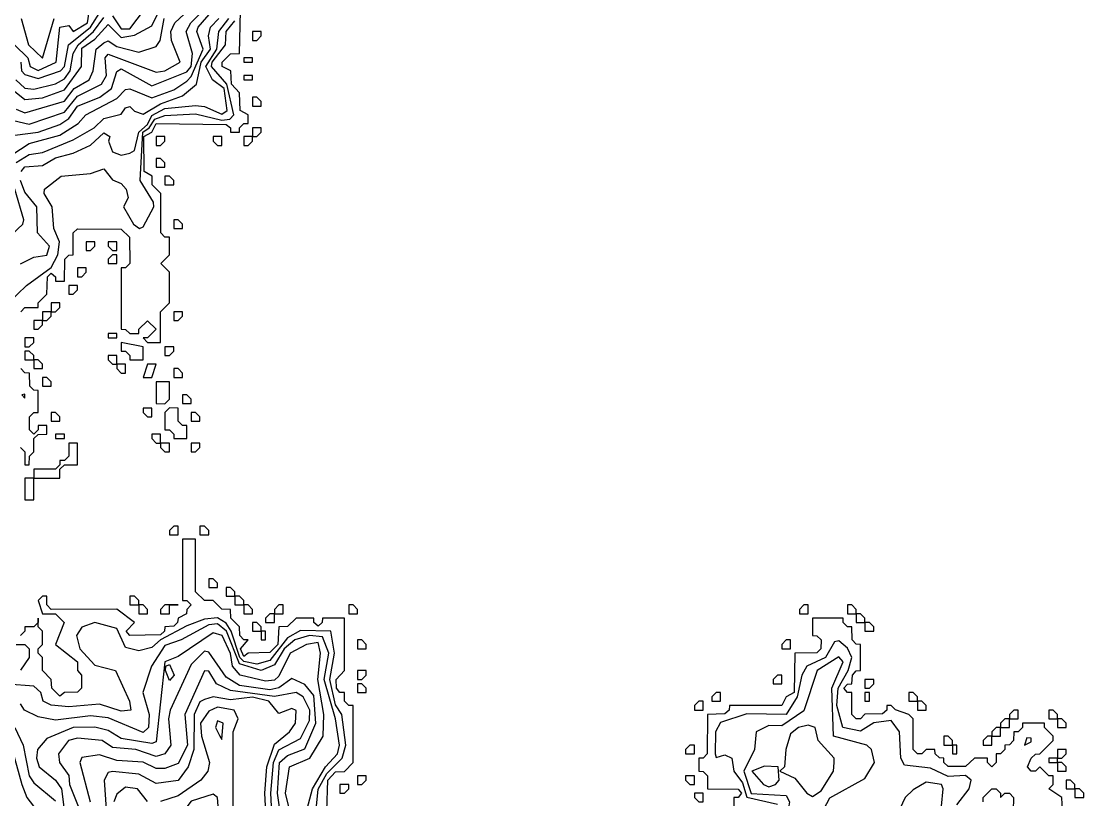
# Model space of a CAD drawing. Header units: metres. Extents: x 310028 to 360472, y 4137098 to 4159193.
# Drawn here: x 317830 to 321472, y 4144065 to 4146733 of the extents above; entities that cross this region are included whole.
import ezdxf

# ---------------------------------------------------------------- set-up
doc = ezdxf.new("R2010")
doc.units = ezdxf.units.M
for name, color, linetype in [('COAST', 5, 'Continuous'), ('CONTOUR', 254, 'Continuous'), ('CONTOUR_INDEX', 33, 'Continuous')]:
    doc.layers.add(name, color=color, linetype=linetype)

msp = doc.modelspace()

# ---------------------------------------------------------------- linework, layer by layer
at = {"layer": 'COAST'}
for points in [[(317828, 4145737.5), (317842.5, 4145752.1), (317887.5, 4145752.5), (317887.6, 4145767.5), (317917.6, 4145797.5), (317919.4, 4145857.5), (317932.5, 4145870), (317947, 4145857.5), (317947.5, 4145842.5), (317977.5, 4145842.5), (317979, 4145917.5), (317992.5, 4145931.8), (318007.6, 4145932.5), (318008.2, 4146007.5), (318022.5, 4146021.6), (318172.5, 4146020.7), (318201.1, 4145992.5), (318202.4, 4145902.5), (318187.5, 4145887.6), (318172.5, 4145887.5), (318172.4, 4145677.5), (318187.5, 4145677.1), (318202.5, 4145662.5), (318232.5, 4145662.4), (318232.9, 4145677.5), (318262.5, 4145706.1), (318292.4, 4145677.5), (318262.5, 4145647.6), (318247.5, 4145647.5), (318262.5, 4145632.5), (318307.5, 4145632.5), (318307.6, 4145737.5), (318337.6, 4145767.5), (318337.7, 4145782.5), (318337.6, 4145872.5), (318308.6, 4145902.5), (318337.5, 4145932.5), (318337.5, 4145992.5), (318322.5, 4145992.6), (318308, 4146007.5), (318308.1, 4146142.5), (318278.6, 4146172.5), (318278.1, 4146202.5), (318250.8, 4146217.5), (318250.1, 4146337.5), (318277.8, 4146352.5), (318292.5, 4146382), (318532.5, 4146379.7), (318546.7, 4146367.5), (318547.5, 4146352.3), (318562.5, 4146352.3), (318577.5, 4146352.5), (318577.6, 4146367.5), (318592.5, 4146382.2), (318607.6, 4146382.5), (318607.9, 4146412.5), (318579.9, 4146427.5), (318577.6, 4146487.5), (318550.1, 4146517.5), (318547.8, 4146562.5), (318518.3, 4146577.5), (318518.3, 4146592.5), (318547.5, 4146621.3), (318577.5, 4146622.5), (318582.1, 4146817.5)], [(318622.5, 4146682.5), (318622.5, 4146667.5), (318637.5, 4146667.5), (318652.5, 4146682.5), (318652.5, 4146697.5), (318622.5, 4146697.5), (318622.5, 4146682.5)], [(318592.5, 4146592.5), (318622.5, 4146592.5), (318622.5, 4146607.5), (318592.5, 4146607.5), (318592.5, 4146592.5)], [(318592.5, 4146532.5), (318622.5, 4146532.5), (318622.5, 4146547.5), (318592.5, 4146547.5), (318592.5, 4146532.5)], [(318622.5, 4146442.5), (318652.5, 4146442.5), (318652.5, 4146457.5), (318637.5, 4146472.5), (318622.5, 4146472.5), (318622.5, 4146442.5)], [(318622.5, 4146352.5), (318622.5, 4146337.5), (318637.5, 4146337.5), (318652.5, 4146352.5), (318652.5, 4146367.5), (318622.5, 4146367.5), (318622.5, 4146352.5)], [(318292.5, 4146322.5), (318292.5, 4146307.5), (318307.5, 4146307.5), (318322.5, 4146322.5), (318322.5, 4146337.5), (318292.5, 4146337.6), (318292.5, 4146322.5)], [(318487.5, 4146322.5), (318502.5, 4146307.5), (318517.5, 4146307.5), (318517.5, 4146337.5), (318487.5, 4146337.5), (318487.5, 4146322.5)], [(318592.5, 4146322.5), (318592.5, 4146307.5), (318607.5, 4146307.5), (318622.5, 4146322.5), (318622.5, 4146337.5), (318592.5, 4146337.5), (318592.5, 4146322.5)], [(318292.5, 4146232.5), (318322.5, 4146232.5), (318322.5, 4146247.5), (318307.5, 4146262.5), (318292.5, 4146262.5), (318292.5, 4146232.5)], [(318322.5, 4146172.5), (318352.5, 4146172.5), (318352.5, 4146187.5), (318337.5, 4146202.5), (318322.5, 4146202.5), (318322.5, 4146172.5)], [(318352.5, 4146022.5), (318382.5, 4146022.5), (318382.5, 4146037.5), (318367.5, 4146052.5), (318352.5, 4146052.5), (318352.5, 4146022.5)], [(318052.5, 4145962.5), (318052.5, 4145947.5), (318067.5, 4145947.5), (318082.5, 4145962.5), (318082.5, 4145977.5), (318052.5, 4145977.5), (318052.5, 4145962.5)], [(318127.5, 4145962.5), (318142.5, 4145947.5), (318157.5, 4145947.5), (318157.5, 4145977.5), (318127.5, 4145977.5), (318127.5, 4145962.5)], [(318127.5, 4145902.5), (318157.5, 4145902.5), (318157.5, 4145932.5), (318142.5, 4145932.5), (318127.5, 4145917.5), (318127.5, 4145902.5)], [(318022.5, 4145872.5), (318022.5, 4145857.5), (318037.5, 4145857.5), (318052.5, 4145872.5), (318052.5, 4145887.5), (318022.5, 4145887.5), (318022.5, 4145872.5)], [(317992.5, 4145812.5), (317992.5, 4145797.5), (318007.5, 4145797.5), (318022.5, 4145812.5), (318022.5, 4145827.5), (317992.5, 4145827.5), (317992.5, 4145812.5)], [(317932.5, 4145752.5), (317932.5, 4145737.5), (317947.5, 4145737.5), (317962.5, 4145752.5), (317962.5, 4145767.5), (317932.5, 4145767.5), (317932.5, 4145752.5)], [(317902.5, 4145722.5), (317902.5, 4145707.5), (317917.5, 4145707.5), (317932.5, 4145722.5), (317932.5, 4145737.5), (317902.5, 4145737.5), (317902.5, 4145722.5)], [(318352.5, 4145722.5), (318352.5, 4145707.5), (318367.5, 4145707.5), (318382.5, 4145722.5), (318382.5, 4145737.5), (318352.5, 4145737.5), (318352.5, 4145722.5)], [(317872.5, 4145692.5), (317872.5, 4145677.5), (317887.5, 4145677.5), (317902.5, 4145692.5), (317902.5, 4145707.5), (317872.5, 4145707.5), (317872.5, 4145692.5)], [(318127.5, 4145647.5), (318157.5, 4145647.5), (318157.5, 4145662.5), (318127.5, 4145662.5), (318127.5, 4145647.5)], [(317842.5, 4145632.5), (317842.5, 4145617.5), (317857.5, 4145617.5), (317872.5, 4145632.5), (317872.5, 4145647.5), (317842.5, 4145647.5), (317842.5, 4145632.5)], [(318202.5, 4145572.5), (318247.5, 4145572.5), (318247.5, 4145617.5), (318172.5, 4145632.5), (318172.5, 4145602.5), (318187.5, 4145602.5), (318202.4, 4145587.5), (318202.5, 4145572.5)], [(317842.5, 4145572.5), (317872.5, 4145572.5), (317872.5, 4145587.5), (317857.5, 4145602.5), (317842.5, 4145602.5), (317842.5, 4145572.5)], [(318127.5, 4145572.5), (318142.5, 4145557.5), (318157.5, 4145557.5), (318157.5, 4145587.5), (318127.5, 4145587.5), (318127.5, 4145572.5)], [(318322.5, 4145602.5), (318322.5, 4145587.5), (318337.5, 4145587.5), (318352.5, 4145602.5), (318352.5, 4145617.5), (318322.5, 4145617.5), (318322.5, 4145602.5)], [(317872.5, 4145542.5), (317902.5, 4145542.5), (317902.5, 4145557.5), (317887.5, 4145572.5), (317872.5, 4145572.5), (317872.5, 4145542.5)], [(318157.5, 4145542.5), (318172.5, 4145527.5), (318187.5, 4145527.5), (318187.5, 4145557.5), (318157.5, 4145557.5), (318157.5, 4145542.5)], [(318247.5, 4145512.5), (318277.5, 4145512.5), (318292.5, 4145557.5), (318262.5, 4145557.5), (318247.5, 4145512.5)], [(317827.5, 4145272.4), (317842.5, 4145257.5), (317842.5, 4145212.5), (317857.5, 4145212.5), (317857.7, 4145242.5), (317872.6, 4145257.5), (317872.9, 4145302.5), (317887.5, 4145317.3), (317917.5, 4145317.5), (317917.5, 4145347.5), (317887.5, 4145347.5), (317887.3, 4145332.5), (317872.5, 4145317.6), (317857.8, 4145332.5), (317857.8, 4145377.5), (317872.5, 4145391.6), (317887.7, 4145392.5), (317887.6, 4145467.5), (317872.5, 4145468.1), (317858.8, 4145482.5), (317857.7, 4145527.5), (317842.5, 4145528.5), (317827.9, 4145542.5)], [(317902.5, 4145482.5), (317932.5, 4145482.5), (317932.5, 4145497.5), (317917.5, 4145512.5), (317902.5, 4145512.5), (317902.5, 4145482.5)], [(318352.5, 4145512.5), (318382.5, 4145512.5), (318382.5, 4145527.5), (318367.5, 4145542.5), (318352.5, 4145542.5), (318352.5, 4145512.5)], [(318292.5, 4145422.5), (318322.5, 4145422.4), (318337.6, 4145437.5), (318337.5, 4145497.5), (318292.5, 4145497.5), (318292.5, 4145422.5)], [(318382.5, 4145422.5), (318412.5, 4145422.5), (318412.5, 4145437.5), (318397.5, 4145452.5), (318382.5, 4145452.5), (318382.5, 4145422.5)], [(318247.5, 4145392.5), (318262.5, 4145377.5), (318277.5, 4145377.5), (318277.5, 4145407.5), (318247.5, 4145407.5), (318247.5, 4145392.5)], [(318352.5, 4145302.5), (318397.5, 4145302.5), (318397.5, 4145347.5), (318382.5, 4145347.6), (318367.6, 4145362.5), (318367.5, 4145407.5), (318337.5, 4145407.6), (318322.4, 4145392.5), (318322.5, 4145332.5), (318337.5, 4145332.5), (318352.4, 4145317.5), (318352.5, 4145302.5)], [(317932.5, 4145362.5), (317962.5, 4145362.5), (317962.5, 4145377.5), (317947.5, 4145392.5), (317932.5, 4145392.5), (317932.5, 4145362.5)], [(318412.5, 4145362.5), (318442.5, 4145362.5), (318442.5, 4145377.5), (318427.5, 4145392.5), (318412.5, 4145392.5), (318412.5, 4145362.5)], [(317947.5, 4145302.5), (317977.5, 4145302.5), (317977.5, 4145317.5), (317947.5, 4145317.5), (317947.5, 4145302.5)], [(318277.5, 4145302.5), (318292.5, 4145287.5), (318307.5, 4145287.5), (318307.5, 4145317.5), (318277.5, 4145317.5), (318277.5, 4145302.5)], [(317872.5, 4145182.5), (317872.5, 4145167.5), (317962.5, 4145167.5), (317962.5, 4145197.5), (317977.5, 4145212.5), (318022.5, 4145212.5), (318022.5, 4145287.5), (317992.5, 4145287.5), (317992.5, 4145242.5), (317977.5, 4145227.5), (317962.5, 4145227.5), (317962.5, 4145212.5), (317947.5, 4145197.5), (317872.5, 4145197.5), (317872.5, 4145182.5)], [(318307.5, 4145272.5), (318322.5, 4145257.5), (318337.5, 4145257.5), (318337.5, 4145287.5), (318307.5, 4145287.5), (318307.5, 4145272.5)], [(318412.5, 4145272.5), (318412.5, 4145257.5), (318427.5, 4145257.5), (318442.5, 4145272.5), (318442.5, 4145287.5), (318412.5, 4145287.5), (318412.5, 4145272.5)], [(317842.5, 4145092.5), (317872.5, 4145092.5), (317872.5, 4145167.5), (317842.5, 4145167.5), (317842.5, 4145092.5)], [(318337.5, 4144972.5), (318367.5, 4144972.5), (318367.5, 4145002.5), (318352.5, 4145002.5), (318337.5, 4144987.5), (318337.5, 4144972.5)], [(318442.5, 4144972.5), (318472.5, 4144972.5), (318472.5, 4144987.5), (318457.5, 4145002.5), (318442.5, 4145002.5), (318442.5, 4144972.5)], [(318877.8, 4144027.5), (318880.7, 4144132.5), (318907.5, 4144160.2), (318937.5, 4144162.3), (318967.6, 4144192.5), (318967.6, 4144387.5), (318952.5, 4144388.1), (318938.1, 4144402.5), (318937.5, 4144432.5), (318922.5, 4144433), (318910.4, 4144447.5), (318909.3, 4144477.5), (318937.6, 4144507.5), (318937.5, 4144687.5), (318862.5, 4144687.5), (318862, 4144672.5), (318847.5, 4144660.4), (318832.8, 4144672.5), (318832.5, 4144687.5), (318772.5, 4144687.6), (318742.5, 4144658.4), (318712.4, 4144657.5), (318709.5, 4144597.5), (318682.5, 4144569.4), (318607.5, 4144567.5), (318592.5, 4144555.4), (318581.2, 4144582.5), (318607.6, 4144612.5), (318592.5, 4144613.1), (318579.4, 4144627.5), (318577.8, 4144657.5), (318548.6, 4144687.5), (318547.5, 4144717.5), (318517.5, 4144718.2), (318487.5, 4144747.6), (318457.5, 4144748), (318427.6, 4144777.5), (318427.5, 4144957.5), (318382.5, 4144957.5), (318382.5, 4144747.5), (318397.5, 4144747.4), (318412.2, 4144732.5), (318397.4, 4144717.5), (318396.6, 4144702.5), (318367.3, 4144687.5), (318365.9, 4144672.5), (318352.5, 4144659.7), (318322.5, 4144657.6), (318321.4, 4144642.5), (318307.5, 4144630.1), (318202.5, 4144628), (318189.7, 4144642.5), (318217.5, 4144672.5), (318157.5, 4144717.6), (317932.5, 4144717.5), (317917.5, 4144732.5), (317917.5, 4144762.5), (317902.5, 4144762.5), (317887.5, 4144747.5), (317902.5, 4144702.5), (317947.5, 4144702.3), (317977.2, 4144672.5), (317947.5, 4144597.5), (318022.4, 4144537.5), (318022.1, 4144507.5), (318036.1, 4144492.5), (318036.6, 4144447.5), (318022.5, 4144433.8), (317977.5, 4144432.5), (317962.5, 4144419.7), (317934.9, 4144447.5), (317932.8, 4144477.5), (317903.1, 4144507.5), (317902.8, 4144552.5), (317887.6, 4144567.5), (317887.6, 4144582.5), (317902.6, 4144597.5), (317902.8, 4144642.5), (317887.7, 4144657.5), (317887.5, 4144687.5), (317887.5, 4144672.5), (317872.5, 4144657.6), (317842.5, 4144657.5), (317842.5, 4144642.5), (317827.5, 4144627.6)], [(318472.5, 4144792.5), (318502.5, 4144792.5), (318502.5, 4144807.5), (318487.5, 4144822.5), (318472.5, 4144822.5), (318472.5, 4144792.5)], [(318532.5, 4144762.5), (318562.5, 4144762.5), (318562.5, 4144777.5), (318547.5, 4144792.5), (318532.5, 4144792.5), (318532.5, 4144762.5)], [(318202.5, 4144732.5), (318232.5, 4144732.5), (318232.5, 4144747.5), (318217.5, 4144762.5), (318202.5, 4144762.5), (318202.5, 4144732.5)], [(318562.5, 4144732.5), (318592.5, 4144732.5), (318592.5, 4144747.5), (318577.5, 4144762.5), (318562.5, 4144762.5), (318562.5, 4144732.5)], [(318232.5, 4144702.5), (318262.5, 4144702.5), (318262.5, 4144717.5), (318247.5, 4144732.5), (318232.5, 4144732.5), (318232.5, 4144702.5)], [(318307.5, 4144702.5), (318337.5, 4144702.5), (318337.5, 4144732.5), (318322.5, 4144732.5), (318307.5, 4144717.5), (318307.5, 4144702.5)], [(318337.5, 4144732.5), (318367.5, 4144732.5), (318337.5, 4144732.5)], [(318592.5, 4144702.5), (318622.5, 4144702.5), (318622.5, 4144717.5), (318607.5, 4144732.5), (318592.5, 4144732.5), (318592.5, 4144702.5)], [(318697.5, 4144702.5), (318727.5, 4144702.5), (318727.5, 4144732.5), (318712.5, 4144732.5), (318697.5, 4144717.5), (318697.5, 4144702.5)], [(318952.5, 4144702.5), (318982.5, 4144702.5), (318982.5, 4144717.5), (318967.5, 4144732.5), (318952.5, 4144732.5), (318952.5, 4144702.5)], [(320497.5, 4144702.5), (320527.5, 4144702.5), (320527.5, 4144732.5), (320512.5, 4144732.5), (320497.5, 4144717.5), (320497.5, 4144702.5)], [(320662.5, 4144702.5), (320692.5, 4144702.5), (320692.5, 4144717.5), (320677.5, 4144732.5), (320662.5, 4144732.5), (320662.5, 4144702.5)], [(318667.5, 4144672.5), (318697.5, 4144672.5), (318697.5, 4144702.5), (318682.5, 4144702.5), (318667.5, 4144687.5), (318667.5, 4144672.5)], [(321400, 4144027.5), (321397.6, 4144072.5), (321352.7, 4144102.5), (321367.5, 4144117.5), (321367.5, 4144147.5), (321352.5, 4144147.5), (321322.5, 4144177.5), (321307.5, 4144162.7), (321292.5, 4144162.8), (321279.2, 4144177.5), (321292.5, 4144207.5), (321307.5, 4144221.7), (321322.5, 4144222.4), (321367.6, 4144267.5), (321367.6, 4144282.5), (321337.7, 4144312.5), (321337.5, 4144327.5), (321262.5, 4144327.6), (321262.1, 4144312.5), (321247.5, 4144297.8), (321232.5, 4144297.5), (321231.1, 4144267.5), (321217.5, 4144253.4), (321202.3, 4144252.5), (321201.9, 4144237.5), (321187.5, 4144222.7), (321172.5, 4144222.5), (321172.5, 4144192.5), (321157.5, 4144178), (321142.7, 4144192.5), (321142.5, 4144207.5), (321097.5, 4144207.6), (321067.5, 4144179.2), (321007.5, 4144178.7), (320992.9, 4144192.5), (320992.5, 4144207.5), (320977.5, 4144208.1), (320962.7, 4144222.5), (320962.5, 4144237.5), (320932.5, 4144237.5), (320917.5, 4144222.6), (320902.5, 4144222.6), (320887.6, 4144237.5), (320887.5, 4144342.5), (320872.5, 4144357.5), (320827.5, 4144372.7), (320812.5, 4144387.5), (320797.5, 4144387.5), (320797.3, 4144372.5), (320782.5, 4144359.8), (320722.5, 4144357.8), (320707.5, 4144342.8), (320692.5, 4144342.6), (320677.8, 4144357.5), (320677.6, 4144432.5), (320662.5, 4144433.1), (320650.1, 4144447.5), (320662.5, 4144461.4), (320677.7, 4144462.5), (320679.4, 4144492.5), (320692.5, 4144507.1), (320707.5, 4144507.5), (320707.5, 4144597.5), (320692.5, 4144597.8), (320678.6, 4144612.5), (320677.5, 4144657.5), (320662.5, 4144657.6), (320647.6, 4144672.5), (320647.5, 4144687.5), (320542.5, 4144687.5), (320542.5, 4144627.5), (320557.5, 4144627.3), (320572, 4144612.5), (320571.5, 4144582.5), (320557.5, 4144568.8), (320482.5, 4144567.5), (320479.5, 4144432.5), (320452.2, 4144417.5), (320437.5, 4144387.6), (320257.5, 4144387.7), (320256.7, 4144372.5), (320242.5, 4144359.8), (320182.5, 4144357.6), (320180.9, 4144222.5), (320167.5, 4144207.8), (320152.5, 4144207.5), (320152.4, 4144162.5), (320167.5, 4144162), (320182, 4144147.5), (320182.5, 4144102.4), (320287.5, 4144101.7), (320298.8, 4144087.5), (320287.5, 4144073.1), (320272.5, 4144072.5), (320272.5, 4144042.5)], [(320692.5, 4144672.5), (320722.5, 4144672.5), (320722.5, 4144687.5), (320707.5, 4144702.5), (320692.5, 4144702.5), (320692.5, 4144672.5)], [(318622.5, 4144642.5), (318652.5, 4144642.5), (318652.5, 4144657.5), (318637.5, 4144672.5), (318622.5, 4144672.5), (318622.5, 4144642.5)], [(318652.5, 4144612.5), (318667.5, 4144612.5), (318667.5, 4144642.5), (318652.5, 4144642.5), (318652.5, 4144612.5)], [(320722.5, 4144642.5), (320752.5, 4144642.5), (320752.5, 4144657.5), (320737.5, 4144672.5), (320722.5, 4144672.5), (320722.5, 4144642.5)], [(318982.5, 4144582.5), (319012.5, 4144582.5), (319012.5, 4144597.5), (318997.5, 4144612.5), (318982.5, 4144612.5), (318982.5, 4144582.5)], [(320437.5, 4144582.5), (320467.5, 4144582.5), (320467.5, 4144612.5), (320452.5, 4144612.5), (320437.5, 4144597.5), (320437.5, 4144582.5)], [(317812.5, 4144597.5), (317842.5, 4144597.3), (317857.1, 4144582.5), (317857.2, 4144552.5), (317827.5, 4144508.7)], [(318982.5, 4144492.5), (318982.5, 4144477.5), (318997.5, 4144477.5), (319012.5, 4144492.5), (319012.5, 4144507.5), (318982.5, 4144507.5), (318982.5, 4144492.5)], [(320407.5, 4144462.5), (320437.5, 4144462.5), (320437.5, 4144492.5), (320422.5, 4144492.5), (320407.5, 4144477.5), (320407.5, 4144462.5)], [(318982.5, 4144432.5), (319012.5, 4144432.5), (319012.5, 4144447.5), (318997.5, 4144462.5), (318982.5, 4144462.5), (318982.5, 4144432.5)], [(320722.5, 4144462.5), (320722.5, 4144447.5), (320737.5, 4144447.5), (320752.5, 4144462.5), (320752.5, 4144477.5), (320722.5, 4144477.5), (320722.5, 4144462.5)], [(320197.5, 4144402.5), (320227.5, 4144402.5), (320227.5, 4144432.5), (320212.5, 4144432.5), (320197.5, 4144417.5), (320197.5, 4144402.5)], [(320722.5, 4144402.5), (320737.5, 4144402.5), (320737.5, 4144432.5), (320722.5, 4144432.5), (320722.5, 4144402.5)], [(320872.5, 4144402.5), (320902.5, 4144402.5), (320902.5, 4144417.5), (320887.5, 4144432.5), (320872.5, 4144432.5), (320872.5, 4144402.5)], [(320137.5, 4144372.5), (320167.5, 4144372.5), (320167.5, 4144402.5), (320152.5, 4144402.5), (320137.5, 4144387.5), (320137.5, 4144372.5)], [(320902.5, 4144372.5), (320932.5, 4144372.5), (320932.5, 4144387.5), (320917.5, 4144402.5), (320902.5, 4144402.5), (320902.5, 4144372.5)], [(321217.5, 4144342.5), (321247.5, 4144342.5), (321247.5, 4144372.5), (321232.5, 4144372.5), (321217.5, 4144357.5), (321217.5, 4144342.5)], [(321352.5, 4144342.5), (321382.5, 4144342.5), (321382.5, 4144357.5), (321367.5, 4144372.5), (321352.5, 4144372.5), (321352.5, 4144342.5)], [(321157.5, 4144282.5), (321187.5, 4144282.5), (321187.5, 4144312.5), (321172.5, 4144312.5), (321157.5, 4144297.5), (321157.5, 4144282.5)], [(321187.5, 4144312.5), (321217.5, 4144312.5), (321217.5, 4144342.5), (321202.5, 4144342.5), (321187.5, 4144327.5), (321187.5, 4144312.5)], [(321382.5, 4144312.5), (321412.5, 4144312.5), (321412.5, 4144327.5), (321397.5, 4144342.5), (321382.5, 4144342.5), (321382.5, 4144312.5)], [(320992.5, 4144252.5), (321022.5, 4144252.5), (321022.5, 4144267.5), (321007.5, 4144282.5), (320992.5, 4144282.5), (320992.5, 4144252.5)], [(321127.5, 4144252.5), (321157.5, 4144252.5), (321157.5, 4144282.5), (321142.5, 4144282.5), (321127.5, 4144267.5), (321127.5, 4144252.5)], [(320107.5, 4144222.5), (320137.5, 4144222.5), (320137.5, 4144252.5), (320122.5, 4144252.5), (320107.5, 4144237.5), (320107.5, 4144222.5)], [(321022.5, 4144222.5), (321037.5, 4144222.5), (321037.5, 4144252.5), (321022.5, 4144252.5), (321022.5, 4144222.5)], [(321382.5, 4144222.5), (321382.5, 4144207.5), (321397.5, 4144207.5), (321412.5, 4144222.5), (321412.5, 4144237.5), (321382.5, 4144237.5), (321382.5, 4144222.5)], [(321352.5, 4144192.5), (321382.5, 4144192.5), (321382.5, 4144207.5), (321352.5, 4144207.5), (321352.5, 4144192.5)], [(321382.5, 4144162.5), (321412.5, 4144162.5), (321412.5, 4144177.5), (321397.5, 4144192.5), (321382.5, 4144192.5), (321382.5, 4144162.5)], [(318982.5, 4144132.5), (318982.5, 4144117.5), (318997.5, 4144117.5), (319012.5, 4144132.5), (319012.5, 4144147.5), (318982.5, 4144147.5), (318982.5, 4144132.5)], [(320107.5, 4144132.5), (320122.5, 4144117.5), (320137.5, 4144117.5), (320137.5, 4144147.5), (320107.5, 4144147.5), (320107.5, 4144132.5)], [(321412.5, 4144102.5), (321442.5, 4144102.5), (321442.5, 4144117.5), (321427.5, 4144132.5), (321412.5, 4144132.5), (321412.5, 4144102.5)], [(318922.5, 4144102.5), (318922.5, 4144087.5), (318937.5, 4144087.5), (318952.5, 4144102.5), (318952.5, 4144117.5), (318922.5, 4144117.5), (318922.5, 4144102.5)], [(321127.5, 4144057.5), (321128, 4144072.5), (321157.5, 4144102.3), (321172.5, 4144102.4), (321187.5, 4144087.5), (321187.5, 4144072.5), (321202.5, 4144087.3), (321217.5, 4144087.2), (321231.7, 4144072.5), (321230.9, 4144027.5)], [(321442.5, 4144072.5), (321472.5, 4144072.5), (321472.5, 4144087.5), (321457.5, 4144102.5), (321442.5, 4144102.5), (321442.5, 4144072.5)], [(320137.5, 4144072.5), (320152.5, 4144057.5), (320167.5, 4144057.5), (320167.5, 4144087.5), (320137.5, 4144087.5), (320137.5, 4144072.5)]]:
    msp.add_lwpolyline(points, dxfattribs=at)
at = {"layer": 'CONTOUR'}
for points, elevation in [([(317776.7, 4146517.5), (317842.5, 4146464.5), (317902.5, 4146470.1), (317977.5, 4146497.9), (318036.4, 4146577.5), (318037.5, 4146640.6), (318082.5, 4146671.6), (318127.5, 4146722.3), (318172.5, 4146676.9), (318217.5, 4146685.5), (318277.5, 4146717.2), (318312, 4146787.5)], 80), ([(317797.5, 4146275.4), (317857.5, 4146313.6), (317962.5, 4146342.2), (318024.4, 4146382.5), (318051.5, 4146412.5), (318157.5, 4146468.7), (318187.5, 4146499.1), (318202.5, 4146501.5), (318277.5, 4146470.7), (318352.5, 4146497.4), (318397.5, 4146527.5), (318412.5, 4146543.2), (318454, 4146637.5), (318431.8, 4146697.5), (318436.1, 4146712.5), (318526.9, 4146817.5)], 40), ([(317807.2, 4146652.5), (317852.6, 4146607.5), (317860.4, 4146577.5), (317887.5, 4146564.1), (317949.8, 4146592.5), (317962.5, 4146713), (317992.5, 4146718.2), (318007.5, 4146697.8), (318057.1, 4146727.5), (318068.9, 4146802.5)], 110), ([(318142.5, 4146751.6), (318172.5, 4146707.5), (318202.5, 4146706.6), (318277.5, 4146808.1)], 90), ([(317783.9, 4146397.5), (317857.5, 4146380.6), (317977.5, 4146421.9), (318022.5, 4146475.9), (318104.9, 4146517.5), (318122.3, 4146547.5), (318117.7, 4146607.5), (318127.5, 4146620.3), (318292.5, 4146559), (318322.5, 4146563.4), (318374.1, 4146592.5), (318344.8, 4146667.5), (318342.2, 4146697.5), (318355.8, 4146727.5), (318387.8, 4146757.5)], 60), ([(317786.2, 4145767.5), (317847.8, 4145827.5), (317932.5, 4145888.6), (317955.2, 4145932.5), (317961.2, 4145977.5), (317941.1, 4146022.5), (317936.2, 4146097.5), (317908, 4146142.5), (317909.2, 4146157.5), (317966.1, 4146202.5), (318067.5, 4146210.9), (318112.5, 4146227), (318142.5, 4146189.7), (318172.5, 4146177.1), (318189.8, 4146157.5), (318195.8, 4146127.5), (318180.8, 4146097.5), (318214.1, 4146037.5), (318234.7, 4146022.5), (318247.5, 4146028.5), (318283.8, 4146097.5), (318283, 4146112.5), (318237, 4146187.5), (318246.1, 4146352.5), (318268.4, 4146367.5), (318287.4, 4146397.5), (318322.5, 4146410), (318427.5, 4146415.8), (318517.5, 4146393.8), (318545.2, 4146397.5), (318559, 4146412.5), (318534.9, 4146517.5), (318482.6, 4146577.5), (318484.8, 4146592.5), (318529.8, 4146652.5), (318532, 4146697.5), (318562.5, 4146734.1)], 10), ([(317811.6, 4146532.5), (317842.5, 4146503.6), (317872.5, 4146500.7), (317947.5, 4146518.1), (317977.5, 4146535.5), (317997.3, 4146562.5), (318007.5, 4146622.4), (318024.9, 4146652.5), (318077.9, 4146697.5), (318112.5, 4146746)], 90), ([(317812.5, 4146248.7), (317857.5, 4146276.7), (317902.5, 4146282.7), (318007.5, 4146326.4), (318080.1, 4146367.5), (318112.5, 4146399.7), (318172.5, 4146414.9), (318187.5, 4146436.5), (318202.5, 4146441.4), (318217.5, 4146424.9), (318247.5, 4146414.8), (318307.5, 4146450.4), (318382.5, 4146477.4), (318430.2, 4146517.5), (318446.4, 4146592.5), (318478.7, 4146637.5), (318472, 4146682.5), (318478.6, 4146712.5), (318507, 4146742.5)], 30), ([(317812.5, 4146431.8), (317842.5, 4146419.4), (317977.5, 4146459.5), (318011.6, 4146502.5), (318063.2, 4146532.5), (318076.8, 4146562.5), (318086.6, 4146637.5), (318112.5, 4146658.8), (318127.5, 4146666), (318157.5, 4146646.7), (318232.5, 4146626.6), (318292.5, 4146646.4), (318306, 4146667.5), (318319.6, 4146742.5)], 70), ([(317829.1, 4146217.5), (317842.5, 4146234.1), (317902.5, 4146238.5), (317947.5, 4146264.8), (318007.5, 4146281.3), (318067.5, 4146308.3), (318112.5, 4146351), (318134, 4146337.5), (318128.5, 4146322.5), (318142.5, 4146286), (318172.5, 4146274.2), (318202.5, 4146281.1), (318217.5, 4146289.9), (318232.5, 4146352.8), (318262.5, 4146378.9), (318277.5, 4146409.8), (318322.5, 4146433.5), (318427.5, 4146444), (318457.5, 4146441.1), (318517.5, 4146415.1), (318536, 4146427.5), (318525.6, 4146502.5), (318485.8, 4146532.5), (318462.7, 4146577.5), (318499.8, 4146637.5), (318506.9, 4146697.5), (318541.9, 4146742.5)], 20), ([(317829.1, 4146742.5), (317855.1, 4146652.5), (317902.5, 4146606.7), (317942.1, 4146742.5)], 120), ([(317827.5, 4145901.1), (317872.5, 4145924.2), (317917.5, 4145931), (317926.7, 4145962.5), (317885.4, 4146007.5), (317883.1, 4146097.5), (317842.5, 4146146.8), (317827.3, 4146187.5)], 20), ([(317797.5, 4146002.3), (317834.9, 4146037.5), (317838.2, 4146052.5), (317807.8, 4146157.5)], 30), ([(317832.1, 4145452.5), (317842.5, 4145441.3), (317842.5, 4145454.6), (317832.1, 4145452.5)], 10), ([(318841.5, 4144042.5), (318847.5, 4144101), (318877.5, 4144155.4), (318929.6, 4144207.5), (318942.2, 4144252.5), (318929.4, 4144357.5), (318907.5, 4144390.7), (318887.3, 4144477.5), (318904.3, 4144567.5), (318891.7, 4144642.5), (318787.5, 4144644.8), (318742.5, 4144619.7), (318682.5, 4144542.1), (318637.5, 4144529.3), (318592.5, 4144538.9), (318579.6, 4144552.5), (318549.3, 4144642.5), (318532.5, 4144670.1), (318502.5, 4144688.1), (318457.5, 4144684.4), (318397.5, 4144660.9), (318307.5, 4144613.3), (318277.5, 4144586.3), (318232.5, 4144575.5), (318187.5, 4144586.7), (318157.5, 4144651.9), (318082.5, 4144672.4), (318037.5, 4144657), (318019.3, 4144627.5), (318030.6, 4144582.5), (318082.5, 4144526.6), (318152.5, 4144507.5), (318200.9, 4144402.5), (318205.9, 4144372.5), (318172.5, 4144368.7), (318097.5, 4144392.6), (317992.5, 4144383.1), (317932.5, 4144389.3), (317904.9, 4144402.5), (317896.7, 4144432.5), (317872.5, 4144454.5), (317782.5, 4144460.9)], 10), ([(318787.8, 4143952.5), (318827.8, 4144102.5), (318872.4, 4144177.5), (318914.4, 4144222.5), (318921.4, 4144252.5), (318907.3, 4144342.5), (318868.8, 4144477.5), (318884.8, 4144567.5), (318862.5, 4144623.6), (318817.5, 4144627.7), (318768, 4144612.5), (318731.3, 4144582.5), (318697.5, 4144527.6), (318652.5, 4144507.5), (318577.5, 4144531.2), (318533, 4144642.5), (318502.5, 4144667.6), (318472.5, 4144665), (318378.6, 4144612.5), (318322.5, 4144593.5), (318276, 4144522.5), (318246.8, 4144432.5), (318268.5, 4144357.5), (318266, 4144312.5), (318247.5, 4144295), (318127.5, 4144345.8), (318067.5, 4144352.8), (317947.5, 4144337.5), (317887.5, 4144348.9), (317840.9, 4144372.5), (317827.5, 4144393.4)], 20), ([(318783.2, 4143892.5), (318735.6, 4144087.5), (318749.2, 4144177.5), (318819.6, 4144207.5), (318864.9, 4144282.5), (318867.1, 4144357.5), (318846.1, 4144477.5), (318856, 4144567.5), (318847.5, 4144603.8), (318808, 4144597.5), (318752.2, 4144567.5), (318712.5, 4144488.5), (318697.5, 4144475.3), (318667.5, 4144471.8), (318580.2, 4144492.5), (318554.2, 4144522.5), (318547.5, 4144565.7), (318518.2, 4144627.5), (318487.5, 4144637.5), (318367.5, 4144556.1), (318321.6, 4144537.5), (318292.5, 4144263.6), (318277.5, 4144257.5), (318172.5, 4144275.2), (318127.5, 4144302.4), (318082.5, 4144314.1), (318007.5, 4144312.1), (317917.5, 4144275.3), (317886, 4144237.5), (317882.1, 4144207.5), (317891.2, 4144177.5), (317947.5, 4144132.4), (317968.2, 4144102.5), (317990.8, 4143922.5)], 30), ([(321037.5, 4144047.7), (321079.9, 4144102.5), (321086.4, 4144132.5), (321067.5, 4144147.9), (321007.5, 4144145.1), (320947.5, 4144173.1), (320857.5, 4144183.4), (320845, 4144207.5), (320841, 4144297.5), (320812.5, 4144336.6), (320752.5, 4144329), (320707.5, 4144299.6), (320646.9, 4144312.5), (320625.4, 4144387.5), (320631.1, 4144447.5), (320664.5, 4144507.5), (320677.5, 4144552.5), (320662.5, 4144584.6), (320632.5, 4144610), (320617.5, 4144606.5), (320586.7, 4144552.5), (320522.6, 4144522.5), (320506.5, 4144492.5), (320490.5, 4144417.5), (320452.5, 4144356.9), (320317.5, 4144359.3), (320227.5, 4144329.9), (320210.1, 4144297.5), (320208.3, 4144222.5), (320212.5, 4144209.2), (320242.5, 4144218.5), (320265.7, 4144207.5), (320272.6, 4144162.5), (320302.5, 4144122.8), (320317.5, 4144074), (320422.5, 4144049.8)], 10), ([(318723.4, 4143982.5), (318708, 4144087.5), (318715.2, 4144192.5), (318742.5, 4144216.4), (318802.5, 4144239.3), (318839.5, 4144327.5), (318832.5, 4144421.8), (318802.5, 4144459.9), (318757.5, 4144480.8), (318712.5, 4144448.7), (318682.5, 4144441.5), (318577.5, 4144456.7), (318532.5, 4144485.4), (318472.5, 4144570.6), (318457.5, 4144573.7), (318412.5, 4144528.1), (318340.8, 4144372.5), (318334.8, 4144342.5), (318342.7, 4144252.5), (318322.5, 4144222), (318292.5, 4144213.7), (318222.2, 4144237.5), (318142.5, 4144243.9), (318106.9, 4144267.5), (318022.5, 4144276.5), (317992.3, 4144267.5), (317957, 4144222.5), (317960.5, 4144192.5), (317992.5, 4144148.5), (317994.7, 4144117.5), (318024.9, 4144042.5)], 40), ([(318337.5, 4144473.3), (318324.3, 4144507.5), (318326, 4144522.5), (318337.5, 4144528.8), (318354.3, 4144492.5), (318337.5, 4144473.3)], 30), ([(320510.9, 4143952.5), (320542.5, 4143960.1), (320602.5, 4144071.4), (320722.5, 4144137.8), (320755.3, 4144192.5), (320744.3, 4144237.5), (320729.1, 4144252.5), (320614.4, 4144282.5), (320608.9, 4144447.5), (320648, 4144537.5), (320632.5, 4144554.3), (320559, 4144507.5), (320512.5, 4144369.4), (320437.5, 4144317.9), (320392.5, 4144319.3), (320349.3, 4144297.5), (320343.7, 4144237.5), (320306.7, 4144162.5), (320332.5, 4144086.5), (320452.5, 4144079.1), (320463.7, 4144057.5), (320451, 4143982.5), (320467.5, 4143966), (320510.9, 4143952.5)], 20), ([(318674.7, 4143892.5), (318664.6, 4144087.5), (318672.3, 4144177.5), (318697.5, 4144255.6), (318749.4, 4144297.5), (318770, 4144327.5), (318772.5, 4144370.9), (318757.5, 4144377.3), (318712.5, 4144360.1), (318679.1, 4144402.5), (318622.5, 4144416.4), (318547.5, 4144407.1), (318487.5, 4144417.2), (318457.5, 4144408.9), (318442.5, 4144400.3), (318422.3, 4144357.5), (318421.7, 4144237.5), (318402.1, 4144177.5), (318367.5, 4144130.8), (318292.5, 4144120.3), (318232.5, 4144152.3), (318142.5, 4144162), (318127.5, 4144158.1), (318113.9, 4144132.5), (318124.3, 4143982.5)], 60), ([(318556.1, 4144042.5), (318556.5, 4144297.5), (318573.2, 4144342.5), (318559.6, 4144372.5), (318502.5, 4144381.7), (318472.5, 4144368.8), (318444.7, 4144327.5), (318447.9, 4144282.5), (318475.3, 4144192.5), (318469.6, 4144162.5), (318445.8, 4144132.5), (318367.5, 4144078.4), (318307.5, 4144059.1)], 70), ([(317807.8, 4144312.5), (317836.5, 4144252.5), (317857.5, 4144147), (317872.5, 4144123), (317947.5, 4144060.9)], 20), ([(318510.2, 4144282.5), (318517.5, 4144271.4), (318521.8, 4144327.5), (318502.5, 4144335.2), (318495.6, 4144312.5), (318510.2, 4144282.5)], 80), ([(320523, 4144087.5), (320542.5, 4144076.5), (320572.5, 4144095.9), (320614.2, 4144162.5), (320616.7, 4144192.5), (320616.3, 4144207.5), (320562.4, 4144267.5), (320551.9, 4144312.5), (320527.5, 4144320.4), (320494, 4144312.5), (320467.5, 4144291.4), (320450.8, 4144237.5), (320446.4, 4144177.5), (320430, 4144162.5), (320482.5, 4144139.4), (320523, 4144087.5)], 30), ([(321269.8, 4144252.5), (321292.5, 4144263.2), (321292.5, 4144276), (321277.5, 4144277.5), (321269.8, 4144252.5)], 10), ([(317798.7, 4144237.5), (317832.2, 4144117.5), (317848.8, 4144072.5), (317871.7, 4144042.5)], 10), ([(321260.4, 4144237.5), (321260.4, 4144237.5)], 10), ([(320374.4, 4144117.5), (320392.5, 4144109), (320415.9, 4144117.5), (320427.7, 4144132.5), (320425.2, 4144177.5), (320377.5, 4144179.5), (320334.8, 4144162.5), (320374.4, 4144117.5)], 30), ([(318262.5, 4144059.4), (318228.6, 4144102.5), (318187.5, 4144108.1), (318157.5, 4144083.8), (318147, 4144057.5)], 70), ([(320785.7, 4143832.5), (320797.5, 4143825.3), (320812.5, 4143830.3), (320842.5, 4143854.6), (320883.7, 4143892.5), (320905, 4143952.5), (320962.5, 4143988.6), (320984.8, 4144042.5), (320991, 4144102.5), (320985, 4144117.5), (320932.5, 4144124.9), (320887.5, 4144099.1), (320860.8, 4144072.5), (320842.5, 4144034.1), (320766.9, 4143952.5), (320751.4, 4143907.5), (320785.7, 4143832.5)], 20), ([(318425.1, 4143832.5), (318442.5, 4143824.6), (318460.4, 4143832.5), (318487.9, 4143907.5), (318505.4, 4144042.5), (318502.4, 4144072.5), (318487.5, 4144083.9), (318412.5, 4144060), (318375.3, 4144012.5), (318380.3, 4143937.5), (318420.4, 4143877.5), (318425.1, 4143832.5)], 80)]:
    msp.add_lwpolyline(points, dxfattribs=dict(at, elevation=elevation))
at = {"layer": 'CONTOUR_INDEX'}
for points, elevation in [([(317772, 4146337.5), (317887.5, 4146352.4), (317962.5, 4146379.7), (317992.5, 4146399.6), (318022.5, 4146441.6), (318099.3, 4146472.5), (318139.1, 4146502.5), (318157.5, 4146561.3), (318172.5, 4146569.9), (318277.5, 4146511.9), (318397.5, 4146559.9), (318412.9, 4146577.5), (318416.9, 4146622.5), (318394.8, 4146697.5), (318410.7, 4146727.5), (318442.5, 4146758.4)], 50), ([(317828.8, 4146592.5), (317830.6, 4146562.5), (317842.5, 4146550.3), (317887.5, 4146537), (317964.7, 4146562.5), (317977.9, 4146577.5), (317992.1, 4146652.5), (318066.8, 4146712.5), (318104.5, 4146772.5)], 100), ([(318694.6, 4143907.5), (318685.5, 4144087.5), (318694.5, 4144192.5), (318712.5, 4144235.9), (318787.5, 4144274.7), (318817.5, 4144336.1), (318818.8, 4144372.5), (318796.8, 4144417.5), (318772.5, 4144432.7), (318697.5, 4144419.1), (318547.5, 4144439.2), (318499.4, 4144462.5), (318472.5, 4144506), (318457.5, 4144507.2), (318390.5, 4144357.5), (318399.3, 4144252.5), (318367.5, 4144188.8), (318322.5, 4144171.7), (318292.5, 4144171.8), (318247.5, 4144194), (318157.5, 4144199.6), (318097.5, 4144219.2), (318037.5, 4144209.2), (318031.2, 4144192.5), (318065.6, 4144057.5)], 50)]:
    msp.add_lwpolyline(points, dxfattribs=dict(at, elevation=elevation))

doc.saveas('drawing.dxf')
